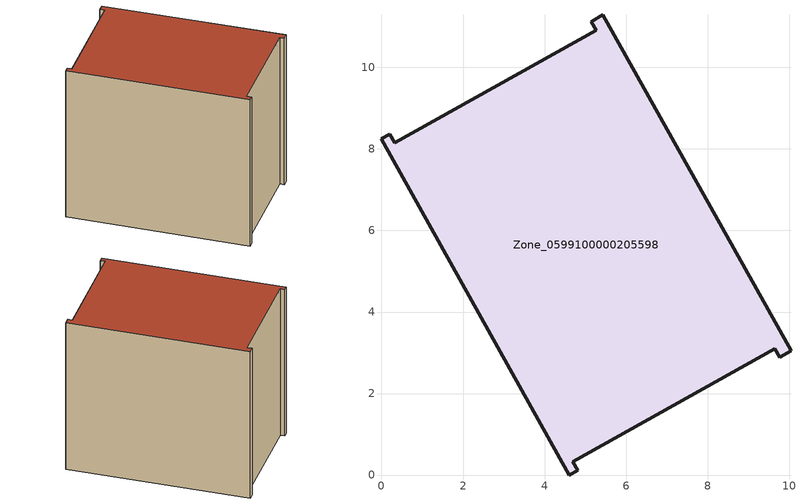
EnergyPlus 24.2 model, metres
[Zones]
Zone_0599100000205598
 floor ground (C_G): 0.33,8.16 5.27,10.92 5.15,11.13 5.43,11.29 10.05,3.05 9.77,2.89 9.65,3.1 4.7,0.33 4.82,0.12 4.61,0 0,8.25 0.21,8.37 z0
 wall outside (C_F): 4.61,0 4.82,0.12 4.7,0.33 9.65,3.1 9.77,2.89 10.05,3.05 5.43,11.29 5.15,11.13 5.27,10.92 0.33,8.16 0.21,8.37 0,8.25 4.61,0 z0:8.49
 roof outside (C_R): 0.33,8.16 0.21,8.37 0,8.25 4.61,0 4.82,0.12 4.7,0.33 9.65,3.1 9.77,2.89 10.05,3.05 5.43,11.29 5.15,11.13 5.27,10.92 z8.49
[BUILDING]
Pand.0599100000205598: North Axis=0; Terrain=City; Loads Convergence Tolerance Value=0.04; Temperature Convergence Tolerance Value=0.4; Solar Distribution=FullExterior; Maximum Number of Warmup Days=25; Minimum Number of Warmup Days=1
[Site:Location]
Rotterdam.The.Hague.AP_ZH_NLD Design_Conditions: Latitude=51.96; Longitude=4.45; Time Zone=1; Elevation=-4.5
[SITE:GROUNDTEMPERATURE:BUILDINGSURFACE]
18, 18, 18, 18, 18, 18, 18, 18, 18, 18, 18, 18
[MATERIAL] Thermal Absorptance=0.9; Solar Absorptance=0.7; Visible Absorptance=0.7
Name | Roughness | Thickness | Conductivity | Density | Specific Heat
G.TI.1965-1974 | MediumSmooth | 0.15 | 0.882353 | 540 | 1210
F.TI.1965-1974 | Rough | 0.3 | 0.697674 | 1920 | 840
R.TI.1965-1974 | MediumRough | 0.2 | 0.232558 | 1500 | 1000
[CONSTRUCTION]
C_G: G.TI.1965-1974
C_F: F.TI.1965-1974
C_R: R.TI.1965-1974
[ZONE]
Zone_0599100000205598: Type=1; Multiplier=1; Ceiling Height=Autocalculate; Volume=Autocalculate; Floor Area=autocalculate; Part of Total Floor Area=Yes
[ZONEINFILTRATION:DESIGNFLOWRATE]
Infil_Zone_0599100000205598: Zone or ZoneList or Space or SpaceList=Zone_0599100000205598; Schedule=AlwaysOn; Design Flow Rate Calculation Method=Flow/Area; Flow Rate per Floor Area=0.003; Constant Term Coefficient=1; Temperature Term Coefficient=0; Velocity Term Coefficient=0; Velocity Squared Term Coefficient=0
[HVACTEMPLATE:ZONE:IDEALLOADSAIRSYSTEM]
Zone_0599100000205598: Maximum Heating Supply Air Temperature=50; Minimum Cooling Supply Air Temperature=13; Maximum Heating Supply Air Humidity Ratio=0.0156; Minimum Cooling Supply Air Humidity Ratio=0.0077; Heating Limit=NoLimit; Cooling Limit=NoLimit; Dehumidification Control Type=ConstantSensibleHeatRatio; Cooling Sensible Heat Ratio=0.7; Dehumidification Setpoint=60; Humidification Control Type=None; Humidification Setpoint=30; Outdoor Air Method=None; Outdoor Air Flow Rate per Person=0.00944; Outdoor Air Flow Rate per Zone Floor Area=0; Outdoor Air Flow Rate per Zone=0; Demand Controlled Ventilation Type=None; Outdoor Air Economizer Type=NoEconomizer; Heat Recovery Type=None; Sensible Heat Recovery Effectiveness=0.7; Latent Heat Recovery Effectiveness=0.65
[ZONECONTROL:THERMOSTAT]
ThermostatControl_Zone_0599100000205598: Zone or ZoneList=Zone_0599100000205598; Control Type Schedule=DualSetpointControlType; Control 1=Thermostat_Zone_0599100000205598; Temperature Difference Between Cutout And Setpoint=0
[THERMOSTATSETPOINT:DUALSETPOINT]
Thermostat_Zone_0599100000205598: Heating Setpoint Temperature Schedule=HeatingSetpoint_Zone_0599100000205598; Cooling Setpoint Temperature Schedule=CoolingSetpoint_Zone_0599100000205598
[SCHEDULE:COMPACT]
HeatingSetpoint_Zone_0599100000205598: Through: 12/31, For: AllDays, Until: 24:00, 21
CoolingSetpoint_Zone_0599100000205598: Through: 12/31, For: AllDays, Until: 24:00, 24
DualSetpointControlType: Through: 12/31, For: AllDays, Until: 24:00, 4
AlwaysOn: Through: 12/31, For: AllDays, Until: 24:00, 1
